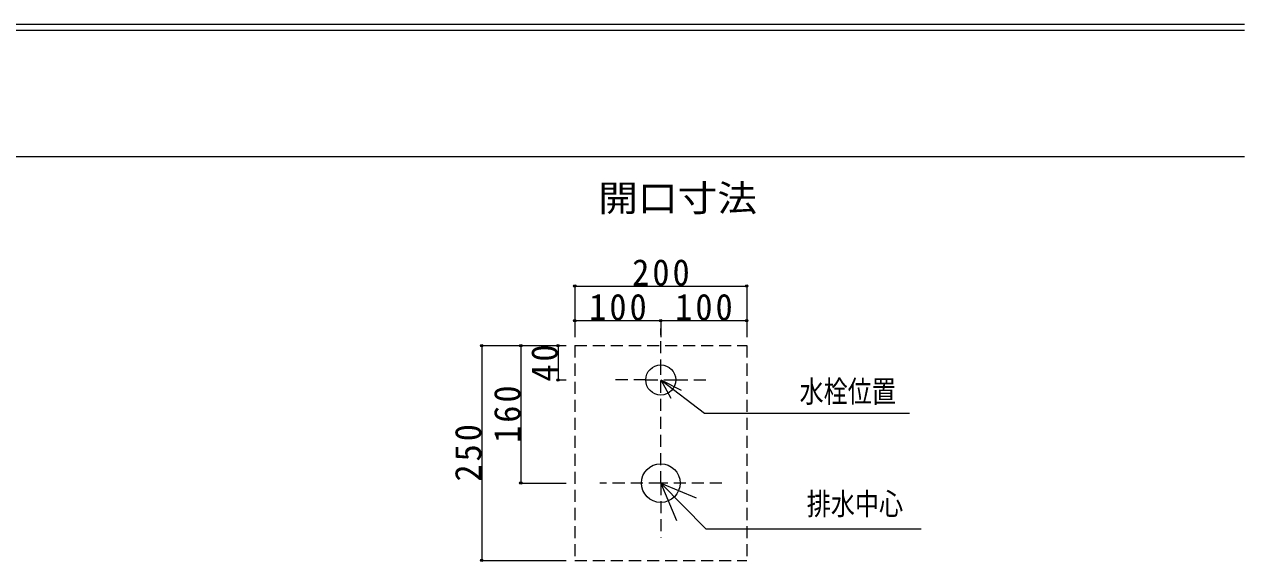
# Model space of a CAD drawing. Units: millimetres, scale not verified. Extents: x -1403 to 1462, y -962 to 946.
# Drawn here: x -16 to 1403, y 271 to 896 of the extents above; entities that cross this region are included whole.
import ezdxf
from ezdxf.enums import TextEntityAlignment as Align

# ---------------------------------------------------------------- set-up
doc = ezdxf.new("R2010")
doc.units = ezdxf.units.MM
doc.header["$LTSCALE"] = 7
doc.header["$PDMODE"] = 32
doc.header["$PDSIZE"] = 2.8
doc.linetypes.add('DASHED2', pattern=[3, 2, -1])
doc.layers.add('F-0', color=7, linetype='Continuous', lineweight=15)
doc.styles.add('ＭＳ ゴシック', font='')
doc.styles.get('ＭＳ ゴシック').set_extended_font_data('MS Gothic')

msp = doc.modelspace()

# ---------------------------------------------------------------- linework, layer by layer
at = {"layer": 'F-0'}
for p, q in [((1402.848, 896.05), (-1402.92, 896.05)), ((1402.848, 889.05), (-1402.92, 889.05)), ((1402.848, 742.05), (-1402.92, 742.05)), ((623.874, 591.566), (823.874, 591.566)), ((623.874, 591.566), (623.874, 532.092)), ((823.874, 591.566), (823.874, 532.092)), ((623.874, 551.277), (723.874, 551.277)), ((623.874, 551.277), (623.874, 532.092)), ((723.874, 551.277), (723.874, 532.092)), ((723.874, 551.277), (823.874, 551.277)), ((823.874, 551.277), (823.874, 532.092)), ((515.616, 522.218), (515.616, 272.218)), ((515.616, 522.218), (613.826, 522.218)), ((561.105, 522.218), (561.105, 362.218)), ((561.105, 522.218), (613.826, 522.218)), ((604.389, 522.218), (604.389, 482.218)), ((604.389, 522.218), (613.826, 522.218)), ((604.389, 482.218), (613.826, 482.218)), ((723.874, 482.218), (735.549, 461.12)), ((723.874, 482.218), (747.717, 470.54)), ((561.105, 362.218), (613.826, 362.218)), ((723.79, 362.218), (765.122, 345.224)), ((723.874, 362.218), (742.042, 318.848)), ((515.616, 272.218), (613.826, 272.218))]:
    msp.add_line(p, q, dxfattribs=at)
at = {"layer": 'F-0', "linetype": 'DASHED2'}
for p, q in [((723.874, 492.218), (723.874, 542.218)), ((623.874, 522.218), (623.874, 272.218)), ((723.874, 362.218), (723.874, 492.218)), ((706.374, 482.218), (671.374, 482.218)), ((706.374, 482.218), (741.374, 482.218)), ((741.374, 482.218), (776.374, 482.218)), ((723.874, 362.218), (652.801, 362.218)), ((623.874, 272.218), (823.874, 272.218))]:
    msp.add_line(p, q, dxfattribs=at)
for points in [[(623.874, 522.218), (823.874, 522.218), (823.874, 272.218)], [(794.946, 362.218), (723.874, 362.218), (723.874, 298.973)]]:
    msp.add_lwpolyline(points, dxfattribs=at)
at = {"layer": 'F-0'}
for points in [[(723.874, 482.218), (774.8, 443.457), (1013.053, 443.457)], [(723.874, 362.218), (776.426, 308.956), (1026.533, 308.956)]]:
    msp.add_lwpolyline(points, dxfattribs=at)
for centre, radius in [((723.874, 482.218), 17.5), ((723.874, 362.218), 22.5)]:
    msp.add_circle(centre, radius, dxfattribs=at)
for p in [(623.874, 591.566), (823.874, 591.566), (623.874, 551.277), (723.874, 551.277), (823.874, 551.277), (515.616, 522.218), (561.105, 522.218), (604.389, 522.218), (604.389, 482.218), (561.105, 362.218), (515.616, 272.218)]:
    msp.add_point(p, dxfattribs=at)

# ---------------------------------------------------------------- texts
at = {"layer": 'F-0', "color": 3, "style": 'ＭＳ ゴシック'}
for s, height, width, p in [('開口寸法', 30.79, 1.1, (651.038, 669.24)), ('水栓位置', 25.66, 0.8, (885.245, 448.306)), ('排水中心', 25.66, 0.8, (893.683, 317.503))]:
    msp.add_text(s, height=height, dxfattribs=dict(at, width=width)).set_placement(p, align=Align.BOTTOM_LEFT)
at = {"layer": 'F-0', "color": 3, "char_height": 30.79, "attachment_point": 7, "style": 'ＭＳ ゴシック'}
for s, insert in [('\\T1.18;\\W0.95;200', (690.624, 591.566)), ('\\T1.18;\\W0.95;100', (640.624, 551.277)), ('\\T1.18;\\W0.95;100', (740.624, 551.277))]:
    msp.add_mtext(s, dxfattribs=dict(at, insert=insert))
at = {"layer": 'F-0', "color": 3, "char_height": 30.79, "attachment_point": 7, "rotation": 90, "style": 'ＭＳ ゴシック'}
for s, insert in [('\\T1.17;\\W0.95;40', (604.389, 480.343)), ('\\T1.18;\\W0.95;160', (561.105, 408.968)), ('\\T1.18;\\W0.95;250', (515.616, 363.968))]:
    msp.add_mtext(s, dxfattribs=dict(at, insert=insert))

doc.saveas('drawing.dxf')
